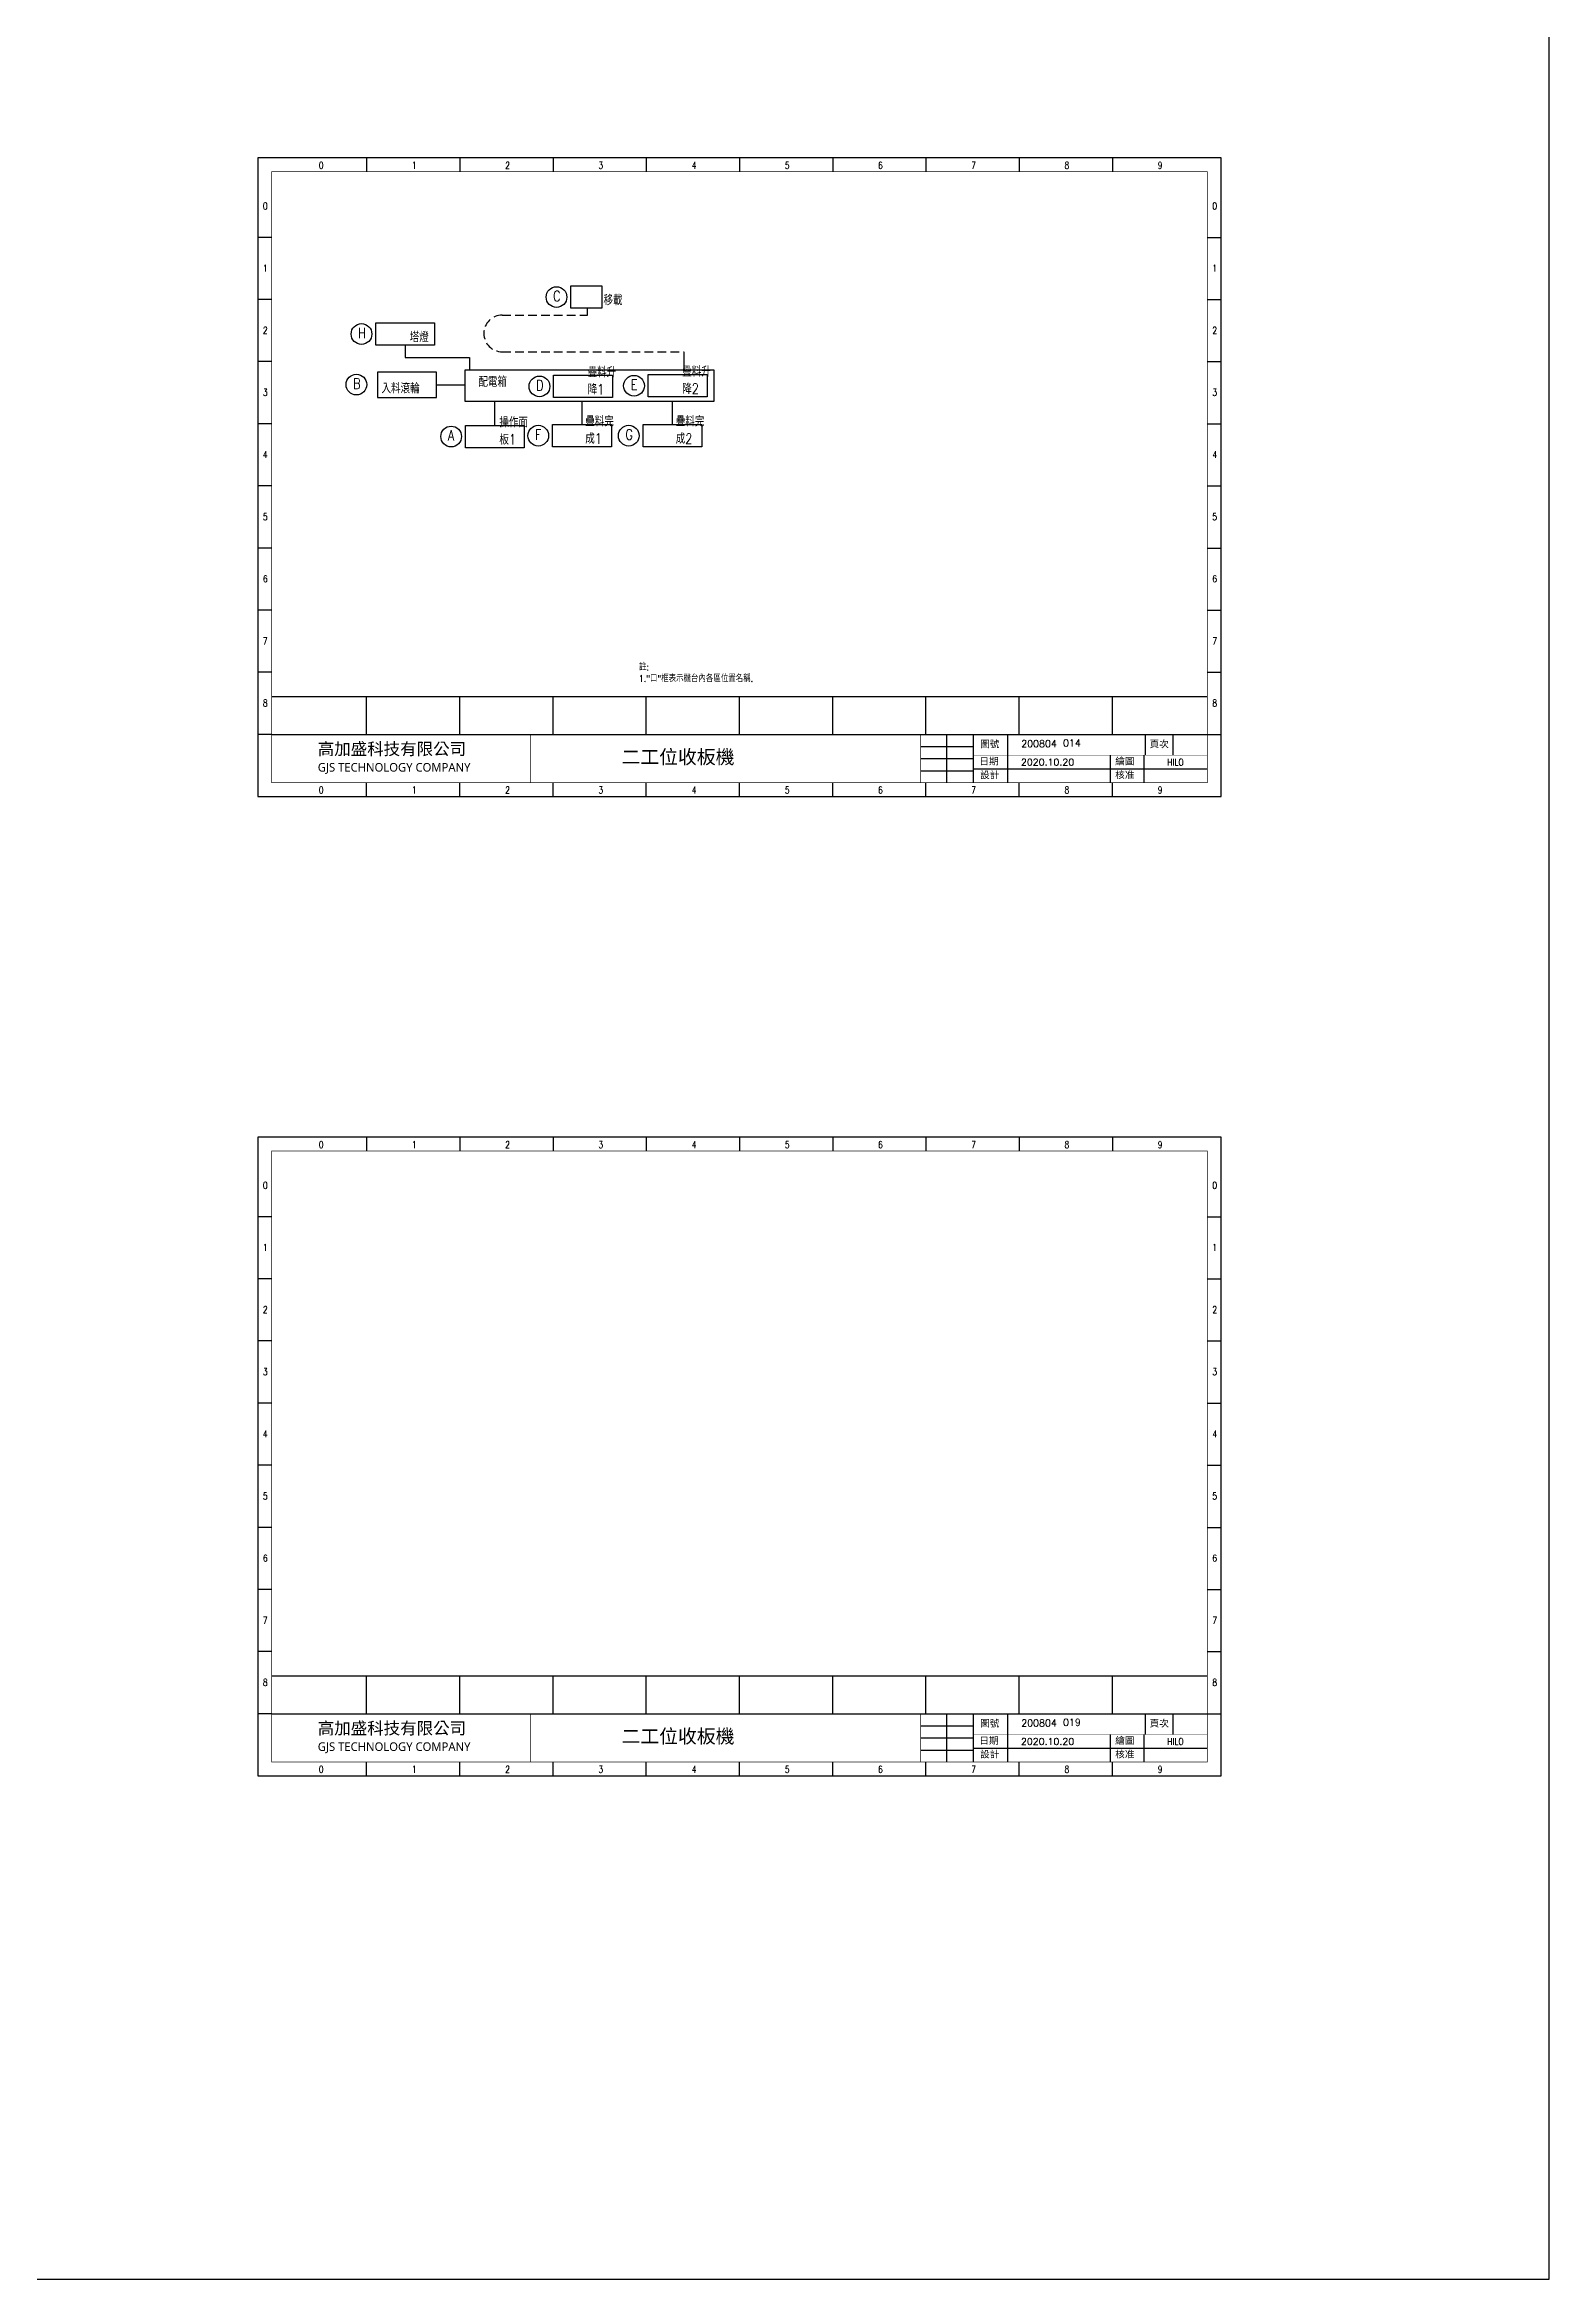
# Model space of a CAD drawing. Header units: millimetres. Extents: x -1721 to 4288, y -273 to 2028.
# Drawn here: x 1570 to 2005, y -149 to 499 of the extents above; entities that cross this region are included whole.
import ezdxf

# ---------------------------------------------------------------- set-up
doc = ezdxf.new("R2010")
doc.units = ezdxf.units.MM
doc.header["$LTSCALE"] = 5
doc.header["$MEASUREMENT"] = 0
doc.linetypes.add('DASHED', pattern=[0.75, 0.5, -0.25])
doc.layers.get('0').update_dxf_attribs({"linetype": 'CONTINUOUS'})
for name, color, linetype in [('2', 2, 'CONTINUOUS'), ('圖框', 7, 'CONTINUOUS'), ('文字', 4, 'CONTINUOUS')]:
    doc.layers.add(name, color=color, linetype=linetype)
doc.styles.add('chinese', font='simplex.shx', dxfattribs={"height": 2, "bigfont": 'chineset.shx'})
doc.styles.add('MtXpl_', font='mingliub.ttc')
doc.styles.add('標楷體', font='simplex.shx', dxfattribs={"width": 0.8, "bigfont": 'chineset.shx'})
doc.styles.add('線號', font='simplex.shx', dxfattribs={"height": 1.5, "bigfont": 'chineset.shx'})

# ---------------------------------------------------------------- blocks, each defined once
blk = doc.blocks.new('圖框')
at = {"layer": '圖框'}
for p, q in [((0, 185), (0, 0)), ((279, 185), (0, 185)), ((31.5, 185), (31.5, 181)), ((58.5, 185), (58.5, 181)), ((85.5, 185), (85.5, 181)), ((112.5, 185), (112.5, 181)), ((139.5, 185), (139.5, 181)), ((166.5, 185), (166.5, 181)), ((193.5, 185), (193.5, 181)), ((220.5, 185), (220.5, 181)), ((247.5, 185), (247.5, 181)), ((279, 0), (279, 185)), ((4, 162), (0, 162)), ((275, 162), (279, 162)), ((4, 144), (0, 144)), ((275, 144), (279, 144)), ((4, 126), (0, 126)), ((275, 126), (279, 126)), ((4, 108), (0, 108)), ((275, 108), (279, 108)), ((4, 90), (0, 90)), ((275, 90), (279, 90)), ((4, 72), (0, 72)), ((275, 72), (279, 72)), ((4, 54), (0, 54)), ((275, 54), (279, 54)), ((4, 36), (0, 36)), ((275, 36), (279, 36)), ((4, 28.96), (275, 28.96)), ((31.5, 17.96), (31.5, 28.96)), ((58.5, 17.96), (58.5, 28.96)), ((85.5, 18), (85.5, 29)), ((112.5, 17.96), (112.5, 28.96)), ((139.5, 17.96), (139.5, 28.96)), ((166.5, 17.96), (166.5, 28.96)), ((193.5, 17.96), (193.5, 28.96)), ((220.5, 17.96), (220.5, 28.96)), ((247.5, 17.96), (247.5, 28.96)), ((4, 18), (0, 18)), ((4, 18), (275, 18)), ((192, 14.5), (207.14, 14.5)), ((199.44, 18), (199.44, 4)), ((207.14, 18), (207.14, 4)), ((217.16, 18), (217.16, 4)), ((257, 18), (257, 12)), ((265, 18), (265, 12)), ((275, 18), (279, 18)), ((192, 11), (207.14, 11)), ((192, 7.5), (207.14, 7.5)), ((207.14, 8), (275, 8)), ((0, 0), (279, 0)), ((31.5, 0), (31.5, 4)), ((58.5, 0), (58.5, 4)), ((85.5, 0), (85.5, 4)), ((112.5, 0), (112.5, 4)), ((139.5, 0), (139.5, 4)), ((166.5, 0), (166.5, 4)), ((193.5, 0), (193.5, 4)), ((220.5, 0), (220.5, 4)), ((247.5, 0), (247.5, 4))]:
    blk.add_line(p, q, dxfattribs=at)
at = {"layer": '圖框', "const_width": 0.2}
for points in [[(4, 4), (275, 4), (275, 181), (4, 181)], [(4, 181), (275, 181), (275, 4), (4, 4)]]:
    blk.add_lwpolyline(points, close=True, dxfattribs=at)
at = {"layer": '圖框'}
for points, const_width in [([(4, 18), (275, 18)], 0.2), ([(79, 18), (79, 4)], 0.15), ([(192, 18), (192, 4)], 0.15), ([(207.14, 12), (275, 12)], 0.15)]:
    blk.add_lwpolyline(points, dxfattribs=dict(at, const_width=const_width))
for points in [[(246.85, 12), (246.85, 4)], [(256.58, 12), (256.58, 4)]]:
    blk.add_lwpolyline(points, dxfattribs=at)
at = {"insert": (17.34, 15.57), "char_height": 2, "width": 50.9822, "attachment_point": 1, "style": '線號'}
blk.add_mtext('{\\fMicrosoft JhengHei|b1|i0|c136|p34;\\H1.75x;\\C4;高加盛科技有限公司\\H0.85714x;\\P\\fMicrosoft JhengHei|b0|i0|c136|p34;\\H0.83333x;GJS TECHNOLOGY COMPANY}', dxfattribs=at)
at = {"layer": '圖框', "style": '標楷體', "width": 0.8}
for s, p in [('0', (17.64, 181.9)), ('1', (44.64, 181.9)), ('2', (71.64, 181.9)), ('3', (98.64, 181.9)), ('4', (125.64, 181.9)), ('5', (152.64, 181.9)), ('6', (179.64, 181.9)), ('7', (206.64, 181.9)), ('8', (233.64, 181.9)), ('9', (260.64, 181.9)), ('0', (1.45, 170.09)), ('0', (276.45, 170.09)), ('1', (1.45, 152.09)), ('1', (276.45, 152.09)), ('2', (1.45, 134.09)), ('2', (276.45, 134.09)), ('3', (1.45, 116.09)), ('3', (276.45, 116.09)), ('4', (1.45, 98.09)), ('4', (276.45, 98.09)), ('5', (1.45, 80.09)), ('5', (276.45, 80.09)), ('6', (1.45, 62.09)), ('6', (276.45, 62.09)), ('7', (1.45, 44.09)), ('7', (276.45, 44.09)), ('8', (1.45, 26.09)), ('8', (276.45, 26.09)), ('0', (17.64, 0.9)), ('1', (44.64, 0.9)), ('2', (71.64, 0.9)), ('3', (98.64, 0.9)), ('4', (125.64, 0.9)), ('5', (152.64, 0.9)), ('6', (179.64, 0.9)), ('7', (206.64, 0.9)), ('8', (233.64, 0.9)), ('9', (260.64, 0.9))]:
    blk.add_text(s, height=2, dxfattribs=at).set_placement(p)
at = {"layer": '圖框', "style": 'MtXpl_'}
for s, p in [('圖號', (209.18, 14.24)), ('頁次^J', (258.27, 14.24)), ('設計', (209.18, 5.29)), ('日期', (208.95, 9.25)), ('繪圖', (248.31, 9.25)), ('核准', (248.31, 5.29))]:
    blk.add_text(s, height=2, dxfattribs=at).set_placement(p)

msp = doc.modelspace()

# ---------------------------------------------------------------- linework, layer by layer
for p, q in [((1721.944, 422.342), (1721.944, 428.808)), ((1721.944, 428.808), (1730.967, 428.808)), ((1730.967, 428.808), (1730.967, 422.342)), ((1665.432, 418.103), (1682.5, 418.103)), ((1665.432, 411.637), (1665.432, 418.103)), ((1682.5, 418.103), (1682.5, 411.637)), ((1682.5, 411.637), (1665.432, 411.637)), ((1716.98, 402.935), (1734.049, 402.935)), ((1716.98, 396.468), (1716.98, 402.935)), ((1734.049, 402.935), (1734.049, 396.468)), ((1744.365, 403.119), (1761.434, 403.119)), ((1744.365, 396.653), (1744.365, 403.119)), ((1761.434, 403.119), (1761.434, 396.653)), ((1734.049, 396.468), (1716.98, 396.468)), ((1761.434, 396.653), (1744.365, 396.653)), ((1716.667, 388.654), (1733.735, 388.654)), ((1716.667, 382.187), (1716.667, 388.654)), ((1733.735, 388.654), (1733.735, 382.187)), ((1742.87, 388.654), (1759.939, 388.654)), ((1742.87, 382.187), (1742.87, 388.654)), ((1759.939, 388.654), (1759.939, 382.187)), ((1691.407, 388.405), (1708.475, 388.405)), ((1691.407, 381.939), (1691.407, 388.405)), ((1708.475, 381.939), (1691.407, 381.939)), ((1708.475, 388.405), (1708.475, 381.939))]:
    msp.add_line(p, q)
at = {"color": 0, "linetype": 'Continuous'}
for p, q in [((1726.766, 420.347), (1726.766, 422.342)), ((1673.966, 411.637), (1673.966, 408.053)), ((1673.966, 408.053), (1692.567, 408.053)), ((1692.567, 408.053), (1692.567, 404.47)), ((1754.71, 409.718), (1754.71, 404.47)), ((1683.007, 400.163), (1691.338, 400.163)), ((1699.941, 388.405), (1699.941, 395.277)), ((1725.201, 388.654), (1725.201, 395.525)), ((1751.405, 388.654), (1751.405, 395.525))]:
    msp.add_line(p, q, dxfattribs=at)
at = {"color": 0, "linetype": 'DASHED'}
for p, q in [((1702.076, 420.347), (1726.766, 420.347)), ((1702.076, 409.718), (1754.71, 409.718))]:
    msp.add_line(p, q, dxfattribs=at)
msp.add_lwpolyline([(2005.364, 1146.033), (-104.977, 1146.033), (-104.977, -148.663), (2005.364, -148.663)], close=True)
at = {"color": 0, "linetype": 'Continuous'}
for points in [[(1665.939, 396.493), (1683.007, 396.493), (1683.007, 403.833), (1665.939, 403.833)], [(1691.338, 404.47), (1763.415, 404.47), (1763.415, 395.277), (1691.338, 395.277)]]:
    msp.add_lwpolyline(points, close=True, dxfattribs=at)
at = {"color": 0, "linetype": 'Continuous', "const_width": 0.01}
msp.add_lwpolyline([(1694.327, 401.483), (1706.432, 401.483), (1706.432, 396.201), (1694.327, 396.201)], close=True, dxfattribs=at)
for centre in [(1717.802, 425.575), (1661.318, 414.87), (1659.843, 400.216), (1712.867, 399.702), (1740.252, 399.886), (1712.524, 385.421), (1738.728, 385.421), (1687.293, 385.172)]:
    msp.add_circle(centre, 3)
at = {"color": 0, "linetype": 'DASHED'}
msp.add_arc((1702.076, 415.032), 5.315, 90, 270, dxfattribs=at)
at = {"layer": '2'}
for p, q in [((1730.967, 422.342), (1721.944, 422.342)), ((1733.735, 382.187), (1716.667, 382.187)), ((1759.939, 382.187), (1742.87, 382.187))]:
    msp.add_line(p, q, dxfattribs=at)

# ---------------------------------------------------------------- block references
at = {"color": 0, "linetype": 'Continuous'}
for p in [(1631.305, 280.865), (1631.305, -2.837)]:
    msp.add_blockref('圖框', p, dxfattribs=at)

# ---------------------------------------------------------------- texts
at = {"attachment_point": 1, "style": '標楷體'}
for s, width, insert, char_height in [('C', 5.67845, (1716.828, 427.378), 3), ('H', 5.67845, (1660.344, 416.673), 3), ('B', 5.67845, (1658.869, 402.018), 3), ('D', 5.67845, (1711.893, 401.504), 3), ('E', 5.67845, (1739.277, 401.689), 3), ('A', 5.67845, (1686.319, 386.975), 3), ('F', 5.67845, (1711.55, 387.223), 3), ('G', 5.67845, (1737.754, 387.223), 3), ('\\P註:\\P1."口"框表示機台內各區位置名稱.', 53.11067, (1741.714, 322.74), 2)]:
    msp.add_mtext_dynamic_manual_height_columns(s, width=width, gutter_width=7.5, heights=[0], dxfattribs=dict(at, insert=insert, char_height=char_height))
at = {"layer": '2'}
note = msp.add_mtext_dynamic_manual_height_columns('移載', width=9.18969, gutter_width=0, heights=[1.162, 0], dxfattribs=dict(at, insert=(1722.221, 423.224), char_height=3, attachment_point=7, style='標楷體'))
note = msp.add_mtext_dynamic_manual_height_columns('塔燈\\P', width=9.18969, gutter_width=0, heights=[1.162, 0], dxfattribs=dict(at, insert=(1666.085, 412.519), char_height=3, attachment_point=7, style='標楷體'))
note = msp.add_mtext_dynamic_manual_height_columns('\\pxt0,2;配電箱\\P\\pxt0,0;', width=15.62772, gutter_width=0, heights=[5.825, 1.279, 0], dxfattribs=dict(at, insert=(1695.18, 396.728), char_height=3, attachment_point=7, style='標楷體'))
for column, words in zip(note.columns.linked_columns, ['\\pxt0,0; \\P\\pxt0,0;']):
    column.text = words
note = msp.add_mtext_dynamic_manual_height_columns('疊料升降1', width=9.18969, gutter_width=0, heights=[1.162, 0], dxfattribs=dict(at, insert=(1717.633, 397.351), char_height=3, attachment_point=7, style='標楷體'))
note = msp.add_mtext_dynamic_manual_height_columns('疊料升降2', width=9.18969, gutter_width=0, heights=[1.162, 0], dxfattribs=dict(at, insert=(1745.018, 397.535), char_height=3, attachment_point=7, style='標楷體'))
at = {"layer": '2', "insert": (1667.119, 397.656), "char_height": 3, "attachment_point": 7, "style": '標楷體'}
msp.add_mtext_dynamic_manual_height_columns('入料滾輪', width=15.24784, gutter_width=0, heights=[1.162], dxfattribs=at)
at = {"layer": '2'}
note = msp.add_mtext_dynamic_manual_height_columns('操作面板1', width=9.18969, gutter_width=0, heights=[1.162, 0], dxfattribs=dict(at, insert=(1692.06, 382.821), char_height=3, attachment_point=7, style='標楷體'))
note = msp.add_mtext_dynamic_manual_height_columns('疊料完成1', width=9.18969, gutter_width=0, heights=[1.162, 0], dxfattribs=dict(at, insert=(1716.943, 383.07), char_height=3, attachment_point=7, style='標楷體'))
note = msp.add_mtext_dynamic_manual_height_columns('疊料完成2', width=9.18969, gutter_width=0, heights=[1.162, 0], dxfattribs=dict(at, insert=(1743.147, 383.07), char_height=3, attachment_point=7, style='標楷體'))
at = {"layer": '文字'}
for s, height, style, p in [('二工位收板機', 4, 'MtXpl_', (1736.626, 290.358)), ('2020.10.20', 2, 'chinese', (1852.322, 289.84)), ('200804', 2, 'chinese', (1852.419, 295.207)), ('014', 2, 'chinese', (1864.521, 295.424)), ('200804', 2, 'chinese', (1852.419, 11.506)), ('019', 2, 'chinese', (1864.521, 11.722)), ('二工位收板機', 4, 'MtXpl_', (1736.626, 6.656)), ('2020.10.20', 2, 'chinese', (1852.322, 6.138))]:
    msp.add_text(s, height=height, dxfattribs=dict(at, style=style)).set_placement(p)
at = {"layer": '文字', "style": '標楷體', "width": 0.8}
for p in [(1894.726, 289.832), (1894.726, 6.13)]:
    msp.add_text('HILO', height=2, dxfattribs=at).set_placement(p)

doc.saveas('drawing.dxf')
